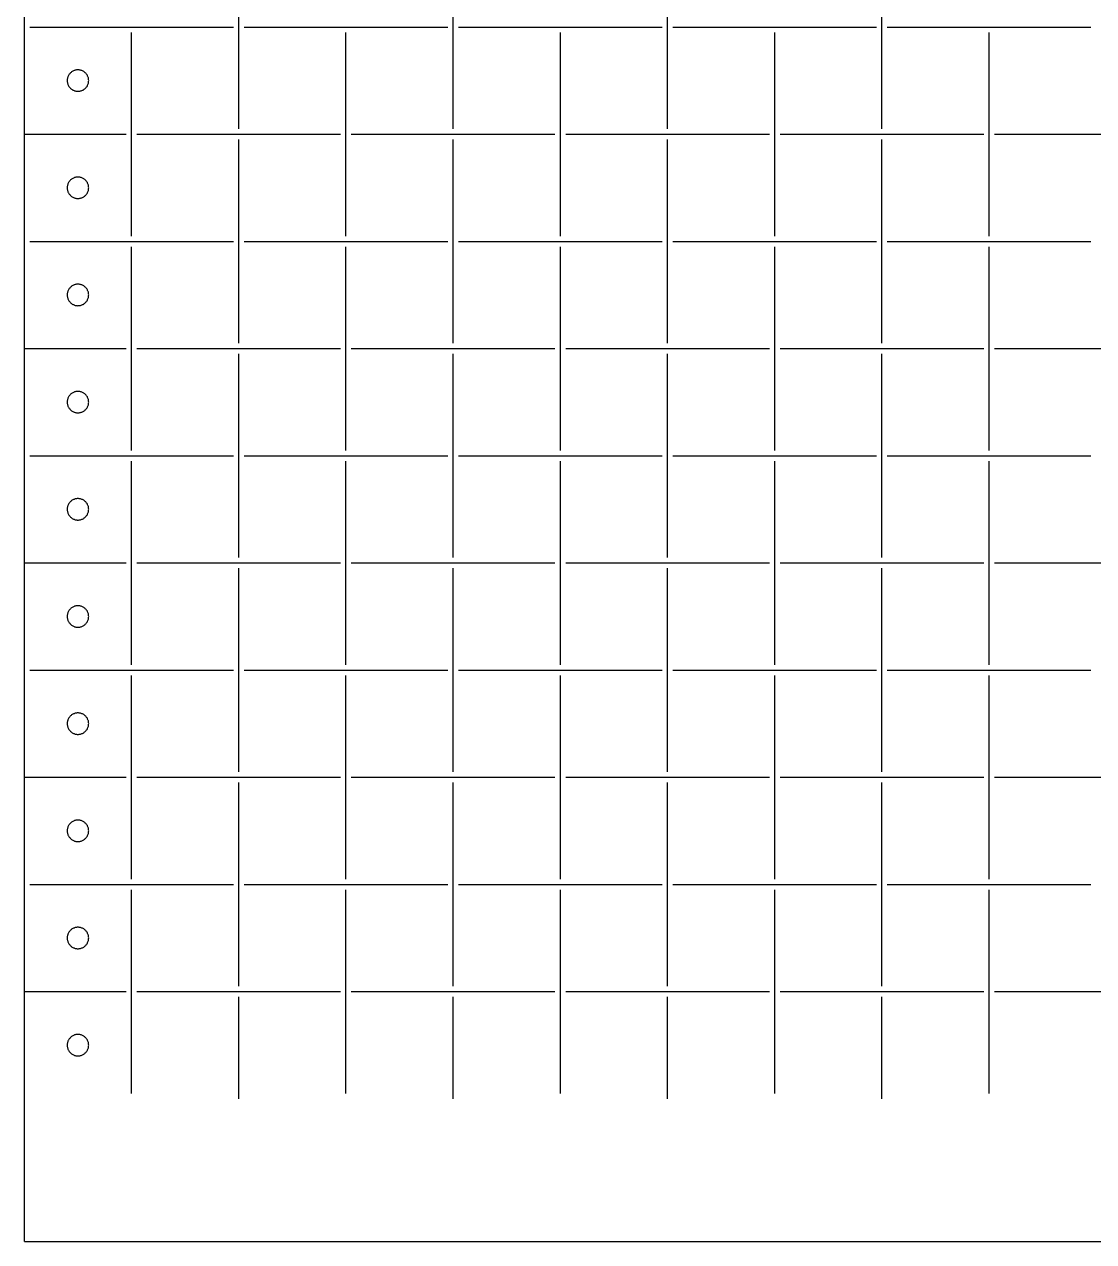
# Model space of a CAD drawing. Extents: x -1 to 386, y 36 to 428.
# Drawn here: x 65.9 to 225.5, y 36 to 217.7 of the extents above; entities that cross this region are included whole.
import ezdxf

# ---------------------------------------------------------------- set-up
doc = ezdxf.new("R2010")
doc.units = 0

msp = doc.modelspace()

# ---------------------------------------------------------------- linework, layer by layer
for p, q in [((65.9446, 36.0018), (65.9446, 398.668)), ((97.9446, 202.135), (97.9446, 232.535)), ((129.945, 202.135), (129.945, 232.535)), ((161.945, 202.135), (161.945, 232.535)), ((193.945, 202.135), (193.945, 232.535)), ((66.7446, 217.335), (97.1446, 217.335)), ((81.9446, 186.135), (81.9446, 216.535)), ((98.7446, 217.335), (129.145, 217.335)), ((113.945, 186.135), (113.945, 216.535)), ((130.745, 217.335), (161.145, 217.335)), ((145.945, 186.135), (145.945, 216.535)), ((162.745, 217.335), (193.145, 217.335)), ((177.945, 186.135), (177.945, 216.535)), ((194.745, 217.335), (225.145, 217.335)), ((209.945, 186.135), (209.945, 216.535)), ((73.3556, 210.823), (73.263353, 210.78308)), ((73.4502, 210.857), (73.355627, 210.822953)), ((73.5467, 210.885), (73.450177, 210.856947)), ((73.6448, 210.907), (73.546705, 210.885071)), ((73.7441, 210.922), (73.644823, 210.90628)), ((73.8442, 210.932), (73.744133, 210.922546)), ((73.9446, 210.935), (73.844135, 210.931839)), ((74.0451, 210.932), (73.944635, 210.935161)), ((74.1452, 210.922), (74.045133, 210.931454)), ((74.2444, 210.907), (74.145123, 210.92272)), ((74.3425, 210.885), (74.244405, 210.906929)), ((74.4391, 210.857), (74.342577, 210.885053)), ((74.5336, 210.823), (74.439027, 210.857047)), ((74.6259, 210.783), (74.533653, 210.82292)), ((72.3446, 209.335), (72.347761, 209.234535)), ((72.3478, 209.435), (72.344639, 209.334535)), ((72.3478, 209.234), (72.357254, 209.133933)), ((72.3573, 209.535), (72.347846, 209.434933)), ((72.373, 209.635), (72.35728, 209.535723)), ((72.3573, 209.134), (72.37302, 209.034723)), ((72.3949, 209.733), (72.372971, 209.634905)), ((72.373, 209.035), (72.394929, 208.936908)), ((72.4229, 209.829), (72.394847, 209.732477)), ((72.457, 209.924), (72.42295, 209.829427)), ((72.4969, 210.016), (72.456982, 209.923753)), ((72.5425, 210.106), (72.496868, 210.016442)), ((72.5937, 210.192), (72.542533, 210.105482)), ((72.6502, 210.275), (72.593702, 210.191866)), ((72.7118, 210.355), (72.650194, 210.27558)), ((72.7783, 210.43), (72.711831, 210.354602)), ((72.8494, 210.501), (72.778325, 210.429925)), ((72.9248, 210.568), (72.849402, 210.501528)), ((73.0042, 210.629), (72.92478, 210.567394)), ((73.0873, 210.686), (73.004166, 210.629505)), ((73.1738, 210.737), (73.087282, 210.685833)), ((73.2634, 210.783), (73.173843, 210.737367)), ((74.7154, 210.737), (74.625843, 210.782633)), ((74.802, 210.686), (74.715482, 210.737167)), ((74.8851, 210.629), (74.801966, 210.685495)), ((74.9645, 210.568), (74.88508, 210.629606)), ((75.0399, 210.501), (74.964502, 210.567472)), ((75.111, 210.43), (75.039925, 210.501075)), ((75.1775, 210.355), (75.111031, 210.430398)), ((75.2391, 210.275), (75.177494, 210.35442)), ((75.2956, 210.192), (75.239102, 210.275134)), ((75.3467, 210.106), (75.295533, 210.192518)), ((75.3924, 210.016), (75.346767, 210.105558)), ((75.4323, 209.924), (75.392382, 210.016247)), ((75.4663, 209.829), (75.43225, 209.923573)), ((75.4944, 209.733), (75.466347, 209.829523)), ((75.5163, 209.635), (75.494371, 209.733095)), ((75.4944, 208.937), (75.516329, 209.035092)), ((75.532, 209.535), (75.51628, 209.634277)), ((75.5163, 209.035), (75.53202, 209.134277)), ((75.532, 209.134), (75.541454, 209.234067)), ((75.5415, 209.435), (75.532046, 209.535067)), ((75.5446, 209.335), (75.541439, 209.435465)), ((75.5415, 209.234), (75.544661, 209.334465)), ((72.3949, 208.937), (72.422953, 208.840477)), ((72.4229, 208.841), (72.45695, 208.746427)), ((72.457, 208.746), (72.496917, 208.653753)), ((72.4969, 208.654), (72.542532, 208.56444)), ((72.5425, 208.564), (72.593667, 208.477482)), ((72.5937, 208.478), (72.650198, 208.394869)), ((72.6502, 208.395), (72.711806, 208.315577)), ((72.7118, 208.315), (72.778269, 208.239604)), ((72.7783, 208.24), (72.849375, 208.168925)), ((72.8494, 208.169), (72.924798, 208.102528)), ((72.9248, 208.102), (73.00422, 208.040394)), ((73.0042, 208.041), (73.087334, 207.984502)), ((73.0873, 207.984), (73.173818, 207.932833)), ((73.1738, 207.933), (73.263357, 207.887367)), ((73.2634, 207.887), (73.355647, 207.847082)), ((73.3556, 207.847), (73.450173, 207.812953)), ((73.4502, 207.813), (73.546723, 207.784947)), ((73.5467, 207.785), (73.644795, 207.763071)), ((73.6448, 207.763), (73.744077, 207.74728)), ((73.7441, 207.748), (73.844167, 207.738546)), ((73.8442, 207.738), (73.944665, 207.734839)), ((73.9446, 207.735), (74.045065, 207.738161)), ((74.0451, 207.738), (74.145167, 207.747454)), ((74.1452, 207.748), (74.244477, 207.76372)), ((74.2444, 207.763), (74.342495, 207.784929)), ((74.3425, 207.785), (74.439023, 207.813053)), ((74.4391, 207.813), (74.533673, 207.847047)), ((74.5336, 207.847), (74.625847, 207.886918)), ((74.6259, 207.887), (74.715457, 207.932633)), ((74.7154, 207.933), (74.801918, 207.984167)), ((74.802, 207.984), (74.885134, 208.040498)), ((74.8851, 208.041), (74.96452, 208.102606)), ((74.9645, 208.102), (75.039898, 208.168472)), ((75.0399, 208.169), (75.110975, 208.240075)), ((75.111, 208.24), (75.177469, 208.315396)), ((75.1775, 208.315), (75.239106, 208.394423)), ((75.2391, 208.395), (75.295598, 208.478131)), ((75.2956, 208.478), (75.346767, 208.564518)), ((75.3467, 208.564), (75.392332, 208.65356)), ((75.3924, 208.654), (75.432317, 208.746247)), ((75.4323, 208.746), (75.46635, 208.840573)), ((75.4663, 208.841), (75.494353, 208.937523)), ((65.9446, 201.335), (81.1446, 201.335)), ((82.7446, 201.335), (113.145, 201.335)), ((97.9446, 170.135), (97.9446, 200.535)), ((114.745, 201.335), (145.145, 201.335)), ((129.945, 170.135), (129.945, 200.535)), ((146.745, 201.335), (177.145, 201.335)), ((161.945, 170.135), (161.945, 200.535)), ((178.745, 201.335), (209.145, 201.335)), ((193.945, 170.135), (193.945, 200.535)), ((210.745, 201.335), (241.145, 201.335)), ((72.8494, 194.501), (72.778325, 194.429928)), ((72.9248, 194.568), (72.849402, 194.501528)), ((73.0042, 194.629), (72.92478, 194.567394)), ((73.0873, 194.686), (73.004166, 194.629502)), ((73.1738, 194.737), (73.087282, 194.685833)), ((73.2634, 194.783), (73.173843, 194.737367)), ((73.3556, 194.823), (73.263353, 194.783083)), ((73.4502, 194.857), (73.355627, 194.822953)), ((73.5467, 194.885), (73.450177, 194.856947)), ((73.6448, 194.907), (73.546705, 194.885071)), ((73.7441, 194.922), (73.644823, 194.90628)), ((73.8442, 194.932), (73.744133, 194.922546)), ((73.9446, 194.935), (73.844135, 194.931839)), ((74.0451, 194.932), (73.944635, 194.935161)), ((74.1452, 194.922), (74.045133, 194.931454)), ((74.2444, 194.907), (74.145123, 194.92272)), ((74.3425, 194.885), (74.244405, 194.906929)), ((74.4391, 194.857), (74.342577, 194.885053)), ((74.5336, 194.823), (74.439027, 194.857047)), ((74.6259, 194.783), (74.533653, 194.822917)), ((74.7154, 194.737), (74.625843, 194.782633)), ((74.802, 194.686), (74.715482, 194.737167)), ((74.8851, 194.629), (74.801966, 194.685498)), ((74.9645, 194.568), (74.88508, 194.629606)), ((75.0399, 194.501), (74.964502, 194.567472)), ((75.111, 194.43), (75.039925, 194.501072)), ((72.3446, 193.335), (72.347761, 193.234535)), ((72.3478, 193.435), (72.344639, 193.334535)), ((72.3478, 193.235), (72.357254, 193.134933)), ((72.3573, 193.536), (72.347846, 193.435933)), ((72.373, 193.635), (72.35728, 193.535723)), ((72.3573, 193.134), (72.37302, 193.034723)), ((72.3949, 193.733), (72.372971, 193.634908)), ((72.373, 193.035), (72.394929, 192.936905)), ((72.4229, 193.829), (72.394847, 193.732474)), ((72.3949, 192.937), (72.422953, 192.840477)), ((72.4229, 192.841), (72.45695, 192.746427)), ((72.457, 193.924), (72.42295, 193.82943)), ((72.4969, 194.016), (72.456982, 193.92375)), ((72.457, 192.746), (72.496917, 192.653753)), ((72.5425, 194.106), (72.496868, 194.016442)), ((72.4969, 192.654), (72.542532, 192.564442)), ((72.5937, 194.192), (72.542533, 194.105482)), ((72.6502, 194.275), (72.593702, 194.191866)), ((72.7118, 194.355), (72.650194, 194.27558)), ((72.7783, 194.43), (72.711831, 194.354602)), ((75.1775, 194.355), (75.111031, 194.430398)), ((75.2391, 194.275), (75.177494, 194.35442)), ((75.2956, 194.192), (75.239102, 194.275134)), ((75.3467, 194.106), (75.295533, 194.192518)), ((75.3467, 192.564), (75.392332, 192.653558)), ((75.3924, 194.016), (75.346767, 194.105558)), ((75.4323, 193.924), (75.392382, 194.01625)), ((75.3924, 192.654), (75.432317, 192.746247)), ((75.4663, 193.829), (75.43225, 193.92357)), ((75.4323, 192.746), (75.46635, 192.840573)), ((75.4663, 192.841), (75.494353, 192.937523)), ((75.4944, 193.733), (75.466347, 193.829526)), ((75.5163, 193.635), (75.494371, 193.733092)), ((75.4944, 192.937), (75.516329, 193.035095)), ((75.532, 193.536), (75.51628, 193.635277)), ((75.5163, 193.035), (75.53202, 193.134277)), ((75.532, 193.134), (75.541454, 193.234067)), ((75.5415, 193.435), (75.532046, 193.535067)), ((75.5446, 193.335), (75.541439, 193.435465)), ((75.5415, 193.235), (75.544661, 193.335465)), ((72.5425, 192.564), (72.593667, 192.477482)), ((72.5937, 192.478), (72.650198, 192.394866)), ((72.6502, 192.395), (72.711806, 192.31558)), ((72.7118, 192.315), (72.778269, 192.239602)), ((72.7783, 192.24), (72.849375, 192.168925)), ((72.8494, 192.169), (72.924798, 192.102528)), ((72.9248, 192.102), (73.00422, 192.040397)), ((73.0042, 192.041), (73.087334, 191.984502)), ((73.0873, 191.984), (73.173818, 191.932833)), ((73.1738, 191.933), (73.263357, 191.887367)), ((73.2634, 191.887), (73.355647, 191.84708)), ((73.3556, 191.847), (73.450173, 191.812953)), ((73.4502, 191.813), (73.546723, 191.784947)), ((73.5467, 191.785), (73.644795, 191.763071)), ((73.6448, 191.763), (73.744077, 191.74728)), ((73.7441, 191.748), (73.844167, 191.738546)), ((73.8442, 191.738), (73.944665, 191.734839)), ((73.9446, 191.735), (74.045065, 191.738161)), ((74.0451, 191.738), (74.145167, 191.747454)), ((74.1452, 191.748), (74.244477, 191.76372)), ((74.2444, 191.763), (74.342495, 191.784929)), ((74.3425, 191.785), (74.439023, 191.813053)), ((74.4391, 191.813), (74.533673, 191.847047)), ((74.5336, 191.847), (74.625847, 191.88692)), ((74.6259, 191.887), (74.715457, 191.932633)), ((74.7154, 191.933), (74.801918, 191.984167)), ((74.802, 191.984), (74.885134, 192.040498)), ((74.8851, 192.041), (74.96452, 192.102603)), ((74.9645, 192.102), (75.039898, 192.168472)), ((75.0399, 192.169), (75.110975, 192.240075)), ((75.111, 192.24), (75.177469, 192.315398)), ((75.1775, 192.315), (75.239106, 192.39442)), ((75.2391, 192.395), (75.295598, 192.478134)), ((75.2956, 192.478), (75.346767, 192.564518)), ((66.7446, 185.335), (97.1446, 185.335)), ((81.9446, 154.135), (81.9446, 184.535)), ((98.7446, 185.335), (129.145, 185.335)), ((113.945, 154.135), (113.945, 184.535)), ((130.745, 185.335), (161.145, 185.335)), ((145.945, 154.135), (145.945, 184.535)), ((162.745, 185.335), (193.145, 185.335)), ((177.945, 154.135), (177.945, 184.535)), ((194.745, 185.335), (225.145, 185.335)), ((209.945, 154.135), (209.945, 184.535)), ((72.5425, 178.106), (72.496868, 178.01644)), ((72.5937, 178.192), (72.542533, 178.105485)), ((72.6502, 178.275), (72.593702, 178.191866)), ((72.7118, 178.355), (72.650194, 178.275577)), ((72.7783, 178.43), (72.711831, 178.354604)), ((72.8494, 178.501), (72.778325, 178.429925)), ((72.9248, 178.568), (72.849402, 178.501528)), ((73.0042, 178.629), (72.92478, 178.567394)), ((73.0873, 178.686), (73.004166, 178.629502)), ((73.1738, 178.737), (73.087282, 178.685836)), ((73.2634, 178.783), (73.173843, 178.737367)), ((73.3556, 178.823), (73.263353, 178.78308)), ((73.4502, 178.857), (73.355627, 178.822953)), ((73.5467, 178.885), (73.450177, 178.856947)), ((73.6448, 178.907), (73.546705, 178.885071)), ((73.7441, 178.922), (73.644823, 178.90628)), ((73.8442, 178.932), (73.744133, 178.922546)), ((73.9446, 178.935), (73.844135, 178.931839)), ((74.0451, 178.932), (73.944635, 178.935161)), ((74.1452, 178.922), (74.045133, 178.931454)), ((74.2444, 178.907), (74.145123, 178.92272)), ((74.3425, 178.885), (74.244405, 178.906929)), ((74.4391, 178.857), (74.342577, 178.885053)), ((74.5336, 178.823), (74.439027, 178.857047)), ((74.6259, 178.783), (74.533653, 178.82292)), ((74.7154, 178.737), (74.625843, 178.782633)), ((74.802, 178.686), (74.715482, 178.737164)), ((74.8851, 178.629), (74.801966, 178.685498)), ((74.9645, 178.568), (74.88508, 178.629606)), ((75.0399, 178.501), (74.964502, 178.567472)), ((75.111, 178.43), (75.039925, 178.501075)), ((75.1775, 178.355), (75.111031, 178.430396)), ((75.2391, 178.275), (75.177494, 178.354423)), ((75.2956, 178.192), (75.239102, 178.275134)), ((75.3467, 178.106), (75.295533, 178.192515)), ((75.3924, 178.016), (75.346767, 178.10556)), ((72.3446, 177.335), (72.347761, 177.234537)), ((72.3478, 177.435), (72.344639, 177.334535)), ((72.3478, 177.235), (72.357254, 177.134933)), ((72.3573, 177.536), (72.347846, 177.43593)), ((72.373, 177.635), (72.35728, 177.535726)), ((72.3573, 177.134), (72.37302, 177.034723)), ((72.3949, 177.733), (72.372971, 177.634905)), ((72.373, 177.035), (72.394929, 176.936905)), ((72.4229, 177.829), (72.394847, 177.732477)), ((72.3949, 176.937), (72.422953, 176.840477)), ((72.4229, 176.841), (72.45695, 176.746427)), ((72.457, 177.924), (72.42295, 177.829427)), ((72.4969, 178.016), (72.456982, 177.923753)), ((72.457, 176.746), (72.496917, 176.653753)), ((72.4969, 176.654), (72.542532, 176.56444)), ((72.5425, 176.564), (72.593667, 176.477485)), ((72.5937, 176.478), (72.650198, 176.394866)), ((72.6502, 176.395), (72.711806, 176.315577)), ((72.7118, 176.315), (72.778269, 176.239604)), ((75.111, 176.24), (75.177469, 176.315396)), ((75.1775, 176.315), (75.239106, 176.394423)), ((75.2391, 176.395), (75.295598, 176.478134)), ((75.2956, 176.478), (75.346767, 176.564515)), ((75.3467, 176.564), (75.392332, 176.65356)), ((75.4323, 177.924), (75.392382, 178.016247)), ((75.3924, 176.654), (75.432317, 176.746247)), ((75.4663, 177.829), (75.43225, 177.923573)), ((75.4323, 176.746), (75.46635, 176.840573)), ((75.4663, 176.841), (75.494353, 176.937523)), ((75.4944, 177.733), (75.466347, 177.829523)), ((75.5163, 177.635), (75.494371, 177.733095)), ((75.4944, 176.937), (75.516329, 177.035095)), ((75.532, 177.536), (75.51628, 177.635274)), ((75.5163, 177.035), (75.53202, 177.134277)), ((75.532, 177.134), (75.541454, 177.234067)), ((75.5415, 177.435), (75.532046, 177.53507)), ((75.5446, 177.335), (75.541439, 177.435465)), ((75.5415, 177.235), (75.544661, 177.335463)), ((72.7783, 176.24), (72.849375, 176.168925)), ((72.8494, 176.169), (72.924798, 176.102528)), ((72.9248, 176.102), (73.00422, 176.040394)), ((73.0042, 176.041), (73.087334, 175.984502)), ((73.0873, 175.984), (73.173818, 175.932836)), ((73.1738, 175.933), (73.263357, 175.887367)), ((73.2634, 175.887), (73.355647, 175.84708)), ((73.3556, 175.847), (73.450173, 175.812953)), ((73.4502, 175.813), (73.546723, 175.784947)), ((73.5467, 175.785), (73.644795, 175.763071)), ((73.6448, 175.763), (73.744077, 175.74728)), ((73.7441, 175.748), (73.844167, 175.738546)), ((73.8442, 175.738), (73.944665, 175.734839)), ((73.9446, 175.735), (74.045065, 175.738161)), ((74.0451, 175.738), (74.145167, 175.747454)), ((74.1452, 175.748), (74.244477, 175.76372)), ((74.2444, 175.763), (74.342495, 175.784929)), ((74.3425, 175.785), (74.439023, 175.813053)), ((74.4391, 175.813), (74.533673, 175.847047)), ((74.5336, 175.847), (74.625847, 175.88692)), ((74.6259, 175.887), (74.715457, 175.932633)), ((74.7154, 175.933), (74.801918, 175.984164)), ((74.802, 175.984), (74.885134, 176.040498)), ((74.8851, 176.041), (74.96452, 176.102606)), ((74.9645, 176.102), (75.039898, 176.168472)), ((75.0399, 176.169), (75.110975, 176.240075)), ((65.9446, 169.335), (81.1446, 169.335)), ((82.7446, 169.335), (113.145, 169.335)), ((114.745, 169.335), (145.145, 169.335)), ((146.745, 169.335), (177.145, 169.335)), ((178.745, 169.335), (209.145, 169.335)), ((210.745, 169.335), (241.145, 169.335)), ((97.9446, 138.135), (97.9446, 168.535)), ((129.945, 138.135), (129.945, 168.535)), ((161.945, 138.135), (161.945, 168.535)), ((193.945, 138.135), (193.945, 168.535)), ((72.4229, 161.829), (72.394847, 161.732477)), ((72.457, 161.924), (72.42295, 161.829427)), ((72.4969, 162.016), (72.456982, 161.923753)), ((72.5425, 162.106), (72.496868, 162.016442)), ((72.5937, 162.192), (72.542533, 162.105482)), ((72.6502, 162.275), (72.593702, 162.191866)), ((72.7118, 162.355), (72.650194, 162.27558)), ((72.7783, 162.43), (72.711831, 162.354602)), ((72.8494, 162.501), (72.778325, 162.429925)), ((72.9248, 162.568), (72.849402, 162.501528)), ((73.0042, 162.629), (72.92478, 162.567397)), ((73.0873, 162.686), (73.004166, 162.629502)), ((73.1738, 162.737), (73.087282, 162.685833)), ((73.2634, 162.783), (73.173843, 162.737367)), ((73.3556, 162.823), (73.263353, 162.78308)), ((73.4502, 162.857), (73.355627, 162.822953)), ((73.5467, 162.885), (73.450177, 162.856947)), ((73.6448, 162.907), (73.546705, 162.885071)), ((73.7441, 162.922), (73.644823, 162.90628)), ((73.8442, 162.932), (73.744133, 162.922546)), ((73.9446, 162.935), (73.844135, 162.931839)), ((74.0451, 162.932), (73.944635, 162.935161)), ((74.1452, 162.922), (74.045133, 162.931454)), ((74.2444, 162.907), (74.145123, 162.92272)), ((74.3425, 162.885), (74.244405, 162.906929)), ((74.4391, 162.857), (74.342577, 162.885053)), ((74.5336, 162.823), (74.439027, 162.857047)), ((74.6259, 162.783), (74.533653, 162.82292)), ((74.7154, 162.737), (74.625843, 162.782633)), ((74.802, 162.686), (74.715482, 162.737167)), ((74.8851, 162.629), (74.801966, 162.685498)), ((74.9645, 162.568), (74.88508, 162.629603)), ((75.0399, 162.501), (74.964502, 162.567472)), ((75.111, 162.43), (75.039925, 162.501075)), ((75.1775, 162.355), (75.111031, 162.430398)), ((75.2391, 162.275), (75.177494, 162.35442)), ((75.2956, 162.192), (75.239102, 162.275134)), ((75.3467, 162.106), (75.295533, 162.192518)), ((75.3924, 162.016), (75.346767, 162.105558)), ((75.4323, 161.924), (75.392382, 162.016247)), ((75.4663, 161.829), (75.43225, 161.923573)), ((75.4944, 161.733), (75.466347, 161.829523)), ((72.3446, 161.335), (72.347761, 161.234535)), ((72.3478, 161.435), (72.344639, 161.334535)), ((72.3478, 161.235), (72.357254, 161.134933)), ((72.3573, 161.536), (72.347846, 161.435933)), ((72.373, 161.635), (72.35728, 161.535723)), ((72.3573, 161.134), (72.37302, 161.034723)), ((72.3949, 161.733), (72.372971, 161.634905)), ((72.373, 161.035), (72.394929, 160.936908)), ((72.3949, 160.937), (72.422953, 160.840477)), ((72.4229, 160.841), (72.45695, 160.746427)), ((72.457, 160.746), (72.496917, 160.653753)), ((72.4969, 160.654), (72.542532, 160.56444)), ((72.5425, 160.564), (72.593667, 160.477482)), ((72.5937, 160.478), (72.650198, 160.394869)), ((72.6502, 160.395), (72.711806, 160.315577)), ((72.7118, 160.315), (72.778269, 160.239602)), ((72.7783, 160.24), (72.849375, 160.168928)), ((72.8494, 160.169), (72.924798, 160.102528)), ((72.9248, 160.102), (73.00422, 160.040394)), ((73.0042, 160.041), (73.087334, 159.984502)), ((73.0873, 159.984), (73.173818, 159.932833)), ((73.1738, 159.933), (73.263357, 159.887367)), ((74.6259, 159.887), (74.715457, 159.932633)), ((74.7154, 159.933), (74.801918, 159.984167)), ((74.802, 159.984), (74.885134, 160.040498)), ((74.8851, 160.041), (74.96452, 160.102606)), ((74.9645, 160.102), (75.039898, 160.168472)), ((75.0399, 160.169), (75.110975, 160.240072)), ((75.111, 160.24), (75.177469, 160.315398)), ((75.1775, 160.315), (75.239106, 160.394423)), ((75.2391, 160.395), (75.295598, 160.478131)), ((75.2956, 160.478), (75.346767, 160.564518)), ((75.3467, 160.564), (75.392332, 160.65356)), ((75.3924, 160.654), (75.432317, 160.746247)), ((75.4323, 160.746), (75.46635, 160.840573)), ((75.4663, 160.841), (75.494353, 160.937523)), ((75.5163, 161.635), (75.494371, 161.733095)), ((75.4944, 160.937), (75.516329, 161.035092)), ((75.532, 161.536), (75.51628, 161.635277)), ((75.5163, 161.035), (75.53202, 161.134277)), ((75.532, 161.134), (75.541454, 161.234067)), ((75.5415, 161.435), (75.532046, 161.535067)), ((75.5446, 161.335), (75.541439, 161.435465)), ((75.5415, 161.235), (75.544661, 161.335465)), ((73.2634, 159.887), (73.355647, 159.847082)), ((73.3556, 159.847), (73.450173, 159.812953)), ((73.4502, 159.813), (73.546723, 159.784947)), ((73.5467, 159.785), (73.644795, 159.763071)), ((73.6448, 159.763), (73.744077, 159.74728)), ((73.7441, 159.748), (73.844167, 159.738546)), ((73.8442, 159.738), (73.944665, 159.734839)), ((73.9446, 159.735), (74.045065, 159.738161)), ((74.0451, 159.738), (74.145167, 159.747454)), ((74.1452, 159.748), (74.244477, 159.76372)), ((74.2444, 159.763), (74.342495, 159.784929)), ((74.3425, 159.785), (74.439023, 159.813053)), ((74.4391, 159.813), (74.533673, 159.847047)), ((74.5336, 159.847), (74.625847, 159.886918)), ((66.7446, 153.335), (97.1446, 153.335)), ((98.7446, 153.335), (129.145, 153.335)), ((130.745, 153.335), (161.145, 153.335)), ((162.745, 153.335), (193.145, 153.335)), ((194.745, 153.335), (225.145, 153.335)), ((81.9446, 122.135), (81.9446, 152.535)), ((113.945, 122.135), (113.945, 152.535)), ((145.945, 122.135), (145.945, 152.535)), ((177.945, 122.135), (177.945, 152.535)), ((209.945, 122.135), (209.945, 152.535)), ((72.3478, 145.435), (72.344639, 145.334535)), ((72.3573, 145.536), (72.347846, 145.435933)), ((72.373, 145.635), (72.35728, 145.535723)), ((72.3949, 145.733), (72.372971, 145.634908)), ((72.4229, 145.829), (72.394847, 145.732474)), ((72.457, 145.924), (72.42295, 145.82943)), ((72.4969, 146.016), (72.456982, 145.923753)), ((72.5425, 146.106), (72.496868, 146.01644)), ((72.5937, 146.192), (72.542533, 146.105482)), ((72.6502, 146.275), (72.593702, 146.191869)), ((72.7118, 146.355), (72.650194, 146.275577)), ((72.7783, 146.43), (72.711831, 146.354602)), ((72.8494, 146.501), (72.778325, 146.429928)), ((72.9248, 146.568), (72.849402, 146.501528)), ((73.0042, 146.629), (72.92478, 146.567394)), ((73.0873, 146.686), (73.004166, 146.629502)), ((73.1738, 146.737), (73.087282, 146.685833)), ((73.2634, 146.783), (73.173843, 146.737367)), ((73.3556, 146.823), (73.263353, 146.783083)), ((73.4502, 146.857), (73.355627, 146.82295)), ((73.5467, 146.885), (73.450177, 146.856947)), ((73.6448, 146.907), (73.546705, 146.885071)), ((73.7441, 146.922), (73.644823, 146.90628)), ((73.8442, 146.932), (73.744133, 146.922546)), ((73.9446, 146.935), (73.844135, 146.931839)), ((74.0451, 146.932), (73.944635, 146.935161)), ((74.1452, 146.922), (74.045133, 146.931454)), ((74.2444, 146.907), (74.145123, 146.92272)), ((74.3425, 146.885), (74.244405, 146.906929)), ((74.4391, 146.857), (74.342577, 146.885053)), ((74.5336, 146.823), (74.439027, 146.85705)), ((74.6259, 146.783), (74.533653, 146.822917)), ((74.7154, 146.737), (74.625843, 146.782633)), ((74.802, 146.686), (74.715482, 146.737167)), ((74.8851, 146.629), (74.801966, 146.685498)), ((74.9645, 146.568), (74.88508, 146.629606)), ((75.0399, 146.501), (74.964502, 146.567472)), ((75.111, 146.43), (75.039925, 146.501072)), ((75.1775, 146.355), (75.111031, 146.430398)), ((75.2391, 146.275), (75.177494, 146.354423)), ((75.2956, 146.192), (75.2391, 146.275)), ((75.3467, 146.106), (75.295533, 146.192518)), ((75.3924, 146.016), (75.346767, 146.10556)), ((75.4323, 145.924), (75.392382, 146.016247)), ((75.4663, 145.829), (75.43225, 145.92357)), ((75.4944, 145.733), (75.466347, 145.829526)), ((75.5163, 145.635), (75.494371, 145.733092)), ((75.532, 145.536), (75.51628, 145.635277)), ((75.5415, 145.435), (75.532046, 145.535067)), ((75.5446, 145.335), (75.541439, 145.435465)), ((72.3446, 145.335), (72.347761, 145.234535)), ((72.3478, 145.235), (72.357254, 145.134933)), ((72.3573, 145.134), (72.37302, 145.034723)), ((72.373, 145.035), (72.394929, 144.936905)), ((72.3949, 144.937), (72.422953, 144.840477)), ((72.4229, 144.841), (72.45695, 144.746427)), ((72.457, 144.746), (72.496917, 144.653753)), ((72.4969, 144.654), (72.542532, 144.564442)), ((72.5425, 144.564), (72.593667, 144.477482)), ((72.5937, 144.478), (72.650198, 144.39488)), ((72.6502, 144.395), (72.711806, 144.315555)), ((72.7118, 144.315), (72.778269, 144.239619)), ((72.7783, 144.24), (72.849375, 144.168908)), ((72.8494, 144.169), (72.924798, 144.102537)), ((72.9248, 144.102), (73.00422, 144.040391)), ((73.0042, 144.041), (73.087334, 143.984499)), ((73.0873, 143.984), (73.173818, 143.932833)), ((73.1738, 143.933), (73.263357, 143.887393)), ((73.2634, 143.887), (73.355647, 143.847066)), ((73.3556, 143.847), (73.450173, 143.812964)), ((73.4502, 143.813), (73.546723, 143.78506)), ((73.5467, 143.785), (73.644795, 143.762987)), ((73.6448, 143.763), (73.744077, 143.747196)), ((73.7441, 143.748), (73.844167, 143.738404)), ((73.8442, 143.738), (73.944665, 143.734896)), ((73.9446, 143.735), (74.045065, 143.738104)), ((74.0451, 143.738), (74.145167, 143.747596)), ((74.1452, 143.748), (74.244477, 143.763804)), ((74.2444, 143.763), (74.342495, 143.785013)), ((74.3425, 143.785), (74.439023, 143.81294)), ((74.4391, 143.813), (74.533673, 143.847036)), ((74.5336, 143.847), (74.625847, 143.886934)), ((74.6259, 143.887), (74.715457, 143.932607)), ((74.7154, 143.933), (74.801918, 143.984167)), ((74.802, 143.984), (74.885134, 144.040501)), ((74.8851, 144.041), (74.96452, 144.102609)), ((74.9645, 144.102), (75.039898, 144.168463)), ((75.0399, 144.169), (75.110975, 144.240092)), ((75.111, 144.24), (75.177469, 144.315382)), ((75.1775, 144.315), (75.239106, 144.394445)), ((75.2391, 144.395), (75.295598, 144.47812)), ((75.2956, 144.478), (75.346767, 144.564518)), ((75.3467, 144.564), (75.392332, 144.653558)), ((75.3924, 144.654), (75.432317, 144.746247)), ((75.4323, 144.746), (75.46635, 144.840573)), ((75.4663, 144.841), (75.494353, 144.937523)), ((75.4944, 144.937), (75.516329, 145.035095)), ((75.5163, 145.035), (75.53202, 145.134277)), ((75.532, 145.134), (75.541454, 145.234067)), ((75.5415, 145.235), (75.544661, 145.335465)), ((65.9446, 137.335), (81.1446, 137.335)), ((82.7446, 137.335), (113.145, 137.335)), ((97.9446, 106.135), (97.9446, 136.535)), ((114.745, 137.335), (145.145, 137.335)), ((129.945, 106.135), (129.945, 136.535)), ((146.745, 137.335), (177.145, 137.335)), ((161.945, 106.135), (161.945, 136.535)), ((178.745, 137.335), (209.145, 137.335)), ((193.945, 106.135), (193.945, 136.535)), ((210.745, 137.335), (241.145, 137.335)), ((73.4502, 130.857), (73.355627, 130.822936)), ((73.5467, 130.885), (73.450177, 130.85706)), ((73.6448, 130.907), (73.546705, 130.884987)), ((73.7441, 130.922), (73.644823, 130.906196)), ((73.8442, 130.932), (73.744133, 130.922404)), ((73.9446, 130.935), (73.844135, 130.931896)), ((74.0451, 130.932), (73.944635, 130.935104)), ((74.1452, 130.922), (74.045133, 130.931596)), ((74.2444, 130.907), (74.145123, 130.922804)), ((74.3425, 130.885), (74.244405, 130.907013)), ((74.4391, 130.857), (74.342577, 130.88494)), ((74.5336, 130.823), (74.439027, 130.857064)), ((72.3446, 129.335), (72.347761, 129.234529)), ((72.3478, 129.435), (72.344639, 129.334557)), ((72.3478, 129.235), (72.357254, 129.134924)), ((72.3573, 129.536), (72.347846, 129.435924)), ((72.373, 129.635), (72.35728, 129.535714)), ((72.3573, 129.134), (72.37302, 129.034742)), ((72.3949, 129.733), (72.372971, 129.6349)), ((72.373, 129.035), (72.394929, 128.9369)), ((72.4229, 129.829), (72.394847, 129.73248)), ((72.457, 129.924), (72.42295, 129.829427)), ((72.4969, 130.016), (72.456982, 129.92377)), ((72.5425, 130.106), (72.496868, 130.016423)), ((72.5937, 130.192), (72.542533, 130.105499)), ((72.6502, 130.275), (72.593702, 130.191857)), ((72.7118, 130.355), (72.650194, 130.275583)), ((72.7783, 130.43), (72.711831, 130.35459)), ((72.8494, 130.501), (72.778325, 130.429936)), ((72.9248, 130.568), (72.849402, 130.501537)), ((73.0042, 130.629), (72.92478, 130.567391)), ((73.0873, 130.686), (73.004166, 130.629499)), ((73.1738, 130.737), (73.087282, 130.685833)), ((73.2634, 130.783), (73.173843, 130.737365)), ((73.3556, 130.823), (73.263353, 130.783094)), ((74.6259, 130.783), (74.533653, 130.822906)), ((74.7154, 130.737), (74.625843, 130.782635)), ((74.802, 130.686), (74.715482, 130.737167)), ((74.8851, 130.629), (74.801966, 130.685501)), ((74.9645, 130.568), (74.88508, 130.629609)), ((75.0399, 130.501), (74.964502, 130.567463)), ((75.111, 130.43), (75.039925, 130.501064)), ((75.1775, 130.355), (75.111031, 130.43041)), ((75.2391, 130.275), (75.177494, 130.354417)), ((75.2956, 130.192), (75.239102, 130.275143)), ((75.3467, 130.106), (75.295533, 130.192501)), ((75.3924, 130.016), (75.346767, 130.105577)), ((75.4323, 129.924), (75.392382, 130.01623)), ((75.4663, 129.829), (75.43225, 129.923573)), ((75.4944, 129.733), (75.466347, 129.82952)), ((75.5163, 129.635), (75.494371, 129.7331)), ((75.4944, 128.937), (75.516329, 129.0351)), ((75.532, 129.536), (75.51628, 129.635286)), ((75.5163, 129.035), (75.53202, 129.134257)), ((75.532, 129.134), (75.541454, 129.234076)), ((75.5415, 129.435), (75.532046, 129.535076)), ((75.5446, 129.335), (75.541439, 129.435443)), ((75.5415, 129.235), (75.544661, 129.335471)), ((72.3949, 128.937), (72.422953, 128.84048)), ((72.4229, 128.841), (72.45695, 128.746427)), ((72.457, 128.746), (72.496917, 128.653742)), ((72.4969, 128.654), (72.542532, 128.564451)), ((72.5425, 128.564), (72.593667, 128.477471)), ((72.5937, 128.478), (72.650198, 128.394857)), ((72.6502, 128.395), (72.711806, 128.315583)), ((72.7118, 128.315), (72.778269, 128.239619)), ((72.7783, 128.24), (72.849375, 128.168908)), ((72.8494, 128.169), (72.924798, 128.102537)), ((72.9248, 128.102), (73.00422, 128.040391)), ((73.0042, 128.041), (73.087334, 127.984499)), ((73.0873, 127.984), (73.173818, 127.932833)), ((73.1738, 127.933), (73.263357, 127.887365)), ((73.2634, 127.887), (73.355647, 127.847094)), ((73.3556, 127.847), (73.450173, 127.812964)), ((73.4502, 127.813), (73.546723, 127.78506)), ((73.5467, 127.785), (73.644795, 127.762987)), ((73.6448, 127.763), (73.744077, 127.747196)), ((73.7441, 127.748), (73.844167, 127.738404)), ((73.8442, 127.738), (73.944665, 127.734896)), ((73.9446, 127.735), (74.045065, 127.738104)), ((74.0451, 127.738), (74.145167, 127.747596)), ((74.1452, 127.748), (74.244477, 127.763804)), ((74.2444, 127.763), (74.342495, 127.785013)), ((74.3425, 127.785), (74.439023, 127.81294)), ((74.4391, 127.813), (74.533673, 127.847036)), ((74.5336, 127.847), (74.625847, 127.886906)), ((74.6259, 127.887), (74.715457, 127.932635)), ((74.7154, 127.933), (74.801918, 127.984167)), ((74.802, 127.984), (74.885134, 128.040501)), ((74.8851, 128.041), (74.96452, 128.102609)), ((74.9645, 128.102), (75.039898, 128.168463)), ((75.0399, 128.169), (75.110975, 128.240092)), ((75.111, 128.24), (75.177469, 128.315382)), ((75.1775, 128.315), (75.239106, 128.394417)), ((75.2391, 128.395), (75.295598, 128.478143)), ((75.2956, 128.478), (75.346767, 128.564529)), ((75.3467, 128.564), (75.392332, 128.653549)), ((75.3924, 128.654), (75.432317, 128.746258)), ((75.4323, 128.746), (75.46635, 128.840573)), ((75.4663, 128.841), (75.494353, 128.93752)), ((66.7446, 121.335), (97.1446, 121.335)), ((81.9446, 90.135), (81.9446, 120.535)), ((98.7446, 121.335), (129.145, 121.335)), ((113.945, 90.135), (113.945, 120.535)), ((130.745, 121.335), (161.145, 121.335)), ((145.945, 90.135), (145.945, 120.535)), ((162.745, 121.335), (193.145, 121.335)), ((177.945, 90.135), (177.945, 120.535)), ((194.745, 121.335), (225.145, 121.335)), ((209.945, 90.135), (209.945, 120.535)), ((72.8494, 114.501), (72.778325, 114.429937)), ((72.9248, 114.568), (72.849402, 114.501537)), ((73.0042, 114.629), (72.92478, 114.567391)), ((73.0873, 114.686), (73.004166, 114.629499)), ((73.1738, 114.737), (73.087282, 114.685833)), ((73.2634, 114.783), (73.173843, 114.737365)), ((73.3556, 114.823), (73.263353, 114.783094)), ((73.4502, 114.857), (73.355627, 114.822936)), ((73.5467, 114.885), (73.450177, 114.85706)), ((73.6448, 114.907), (73.546705, 114.884987)), ((73.7441, 114.922), (73.644823, 114.906196)), ((73.8442, 114.932), (73.744133, 114.922404)), ((73.9446, 114.935), (73.844135, 114.931896)), ((74.0451, 114.932), (73.944635, 114.935104)), ((74.1452, 114.922), (74.045133, 114.931596)), ((74.2444, 114.907), (74.145123, 114.922804)), ((74.3425, 114.885), (74.244405, 114.907013)), ((74.4391, 114.857), (74.342577, 114.88494)), ((74.5336, 114.823), (74.439027, 114.857064)), ((74.6259, 114.783), (74.533653, 114.822906)), ((74.7154, 114.737), (74.625843, 114.782635)), ((74.802, 114.686), (74.715482, 114.737167)), ((74.8851, 114.629), (74.801966, 114.685501)), ((74.9645, 114.568), (74.88508, 114.629609)), ((75.0399, 114.501), (74.964502, 114.567463)), ((75.111, 114.43), (75.039925, 114.501064)), ((72.3446, 113.335), (72.347761, 113.234529)), ((72.3478, 113.435), (72.344639, 113.334557)), ((72.3478, 113.235), (72.357254, 113.134924)), ((72.3573, 113.536), (72.347846, 113.435924)), ((72.373, 113.635), (72.35728, 113.535714)), ((72.3573, 113.135), (72.37302, 113.035714)), ((72.3949, 113.733), (72.372971, 113.6349)), ((72.373, 113.035), (72.394929, 112.936928)), ((72.4229, 113.829), (72.394847, 113.73248)), ((72.3949, 112.937), (72.422953, 112.840452)), ((72.4229, 112.841), (72.45695, 112.746456)), ((72.457, 113.924), (72.42295, 113.829427)), ((72.4969, 114.016), (72.456982, 113.92377)), ((72.457, 112.746), (72.496917, 112.653742)), ((72.5425, 114.106), (72.496868, 114.016423)), ((72.5937, 114.192), (72.542533, 114.105499)), ((72.6502, 114.275), (72.593702, 114.191857)), ((72.7118, 114.355), (72.650194, 114.275583)), ((72.7783, 114.43), (72.711831, 114.35459)), ((75.1775, 114.355), (75.111031, 114.43041)), ((75.2391, 114.275), (75.177494, 114.354417)), ((75.2956, 114.192), (75.239102, 114.275143)), ((75.3467, 114.106), (75.295533, 114.192501)), ((75.3924, 114.016), (75.346767, 114.105577)), ((75.4323, 113.924), (75.392382, 114.01623)), ((75.3924, 112.654), (75.432317, 112.746258)), ((75.4663, 113.829), (75.43225, 113.923573)), ((75.4323, 112.746), (75.46635, 112.840544)), ((75.4663, 112.841), (75.494353, 112.937548)), ((75.4944, 113.733), (75.466347, 113.82952)), ((75.5163, 113.635), (75.494371, 113.7331)), ((75.4944, 112.937), (75.516329, 113.035072)), ((75.532, 113.536), (75.51628, 113.635286)), ((75.5163, 113.035), (75.53202, 113.134286)), ((75.532, 113.135), (75.541454, 113.235076)), ((75.5415, 113.435), (75.532046, 113.535076)), ((75.5446, 113.335), (75.541439, 113.435443)), ((75.5415, 113.235), (75.544661, 113.335471)), ((72.4969, 112.654), (72.542532, 112.564451)), ((72.5425, 112.564), (72.593667, 112.477471)), ((72.5937, 112.478), (72.650198, 112.394857)), ((72.6502, 112.395), (72.711806, 112.315583)), ((72.7118, 112.315), (72.778269, 112.239618)), ((72.7783, 112.24), (72.849375, 112.168908)), ((72.8494, 112.169), (72.924798, 112.102537)), ((72.9248, 112.102), (73.00422, 112.040391)), ((73.0042, 112.041), (73.087334, 111.984499)), ((73.0873, 111.984), (73.173818, 111.932833)), ((73.1738, 111.933), (73.263357, 111.887365)), ((73.2634, 111.887), (73.355647, 111.847094)), ((73.3556, 111.847), (73.450173, 111.812936)), ((73.4502, 111.813), (73.546723, 111.78506)), ((73.5467, 111.785), (73.644795, 111.762987)), ((73.6448, 111.763), (73.744077, 111.747196)), ((73.7441, 111.748), (73.844167, 111.738404)), ((73.8442, 111.738), (73.944665, 111.734896)), ((73.9446, 111.735), (74.045065, 111.738104)), ((74.0451, 111.738), (74.145167, 111.747596)), ((74.1452, 111.748), (74.244477, 111.763804)), ((74.2444, 111.763), (74.342495, 111.785013)), ((74.3425, 111.785), (74.439023, 111.81294)), ((74.4391, 111.813), (74.533673, 111.847064)), ((74.5336, 111.847), (74.625847, 111.886906)), ((74.6259, 111.887), (74.715457, 111.932635)), ((74.7154, 111.933), (74.801918, 111.984167)), ((74.802, 111.984), (74.885134, 112.040501)), ((74.8851, 112.041), (74.96452, 112.102609)), ((74.9645, 112.102), (75.039898, 112.168463)), ((75.0399, 112.169), (75.110975, 112.240092)), ((75.111, 112.24), (75.177469, 112.315382)), ((75.1775, 112.315), (75.239106, 112.394417)), ((75.2391, 112.395), (75.295598, 112.478143)), ((75.2956, 112.478), (75.346767, 112.564529)), ((75.3467, 112.564), (75.392332, 112.653549)), ((65.9446, 105.335), (81.1446, 105.335)), ((82.7446, 105.335), (113.145, 105.335)), ((97.9446, 74.1351), (97.9446, 104.535)), ((114.745, 105.335), (145.145, 105.335)), ((129.945, 74.1351), (129.945, 104.535)), ((146.745, 105.335), (177.145, 105.335)), ((161.945, 74.1351), (161.945, 104.535)), ((178.745, 105.335), (209.145, 105.335)), ((193.945, 74.1351), (193.945, 104.535)), ((210.745, 105.335), (241.145, 105.335)), ((72.5937, 98.1924), (72.542533, 98.105871)), ((72.6502, 98.2755), (72.593702, 98.192357)), ((72.7118, 98.3549), (72.650194, 98.275483)), ((72.7783, 98.4303), (72.711831, 98.354918)), ((72.8494, 98.5014), (72.778325, 98.430308)), ((72.9248, 98.5679), (72.849402, 98.501437)), ((73.0042, 98.6295), (72.92478, 98.567891)), ((73.0873, 98.686), (73.004166, 98.629499)), ((73.1738, 98.7371), (73.087282, 98.685933)), ((73.2634, 98.7828), (73.173843, 98.737165)), ((73.3556, 98.8227), (73.263353, 98.782794)), ((73.4502, 98.8567), (73.355627, 98.822636)), ((73.5467, 98.8848), (73.450177, 98.85686)), ((73.6448, 98.9067), (73.546705, 98.884687)), ((73.7441, 98.9224), (73.644823, 98.906596)), ((73.8442, 98.9319), (73.744133, 98.922304)), ((73.9446, 98.935), (73.844135, 98.931896)), ((74.0451, 98.9319), (73.944635, 98.935004)), ((74.1452, 98.9224), (74.045133, 98.931996)), ((74.2444, 98.9067), (74.145123, 98.922504)), ((74.3425, 98.8848), (74.244405, 98.906813)), ((74.4391, 98.8567), (74.342577, 98.88464)), ((74.5336, 98.8227), (74.439027, 98.856764)), ((74.6259, 98.7828), (74.533653, 98.822706)), ((74.7154, 98.7371), (74.625843, 98.782735)), ((74.802, 98.686), (74.715482, 98.737167)), ((74.8851, 98.6295), (74.801966, 98.686001)), ((74.9645, 98.5679), (74.88508, 98.629509)), ((75.0399, 98.5014), (74.964502, 98.567863)), ((75.111, 98.4303), (75.039925, 98.501392)), ((75.1775, 98.3549), (75.111031, 98.430282)), ((75.2391, 98.2755), (75.177494, 98.354917)), ((75.2956, 98.1924), (75.239102, 98.275543)), ((75.3467, 98.1058), (75.295533, 98.192329)), ((72.3446, 97.335), (72.347761, 97.234557)), ((72.3478, 97.4355), (72.344639, 97.335029)), ((72.3478, 97.2346), (72.357254, 97.134524)), ((72.3573, 97.5356), (72.347846, 97.435524)), ((72.373, 97.6349), (72.35728, 97.535614)), ((72.3573, 97.1345), (72.37302, 97.035214)), ((72.3949, 97.7329), (72.372971, 97.634828)), ((72.373, 97.0352), (72.394929, 96.9371)), ((72.4229, 97.8295), (72.394847, 97.732952)), ((72.3949, 96.9371), (72.422953, 96.84058)), ((72.4229, 96.8406), (72.45695, 96.746027)), ((72.457, 97.924), (72.42295, 97.829456)), ((72.4969, 98.0163), (72.456982, 97.924042)), ((72.457, 96.746), (72.496917, 96.65377)), ((72.5425, 98.1058), (72.496868, 98.016251)), ((72.4969, 96.6538), (72.542532, 96.564223)), ((72.5425, 96.5642), (72.593667, 96.477699)), ((72.5937, 96.4777), (72.650198, 96.394557)), ((72.6502, 96.3946), (72.711806, 96.315183)), ((75.1775, 96.3152), (75.239106, 96.394617)), ((75.2391, 96.3946), (75.295598, 96.477743)), ((75.2956, 96.4777), (75.346767, 96.564201)), ((75.3467, 96.5642), (75.392332, 96.653777)), ((75.3924, 98.0163), (75.346767, 98.105849)), ((75.4323, 97.924), (75.392382, 98.016258)), ((75.3924, 96.6538), (75.432317, 96.74603)), ((75.4663, 97.8295), (75.43225, 97.924044)), ((75.4323, 96.746), (75.46635, 96.840573)), ((75.4663, 96.8406), (75.494353, 96.93712)), ((75.4944, 97.7329), (75.466347, 97.829448)), ((75.5163, 97.6349), (75.494371, 97.732972)), ((75.4944, 96.9371), (75.516329, 97.0352)), ((75.532, 97.5356), (75.51628, 97.634886)), ((75.5163, 97.0352), (75.53202, 97.134486)), ((75.532, 97.1345), (75.541454, 97.234576)), ((75.5415, 97.4355), (75.532046, 97.535576)), ((75.5446, 97.335), (75.541439, 97.435471)), ((75.5415, 97.2346), (75.544661, 97.335043)), ((72.7118, 96.3152), (72.778269, 96.23979)), ((72.7783, 96.2398), (72.849375, 96.168737)), ((72.8494, 96.1687), (72.924798, 96.102237)), ((72.9248, 96.1022), (73.00422, 96.040591)), ((73.0042, 96.0406), (73.087334, 95.984099)), ((73.0873, 95.9841), (73.173818, 95.932933)), ((73.1738, 95.933), (73.263357, 95.887365)), ((73.2634, 95.8873), (73.355647, 95.847394)), ((73.3556, 95.8474), (73.450173, 95.813336)), ((73.4502, 95.8134), (73.546723, 95.78546)), ((73.5467, 95.7853), (73.644795, 95.763287)), ((73.6448, 95.7634), (73.744077, 95.747596)), ((73.7441, 95.7477), (73.844167, 95.738104)), ((73.8442, 95.7382), (73.944665, 95.735096)), ((73.9446, 95.7351), (74.045065, 95.738204)), ((74.0451, 95.7382), (74.145167, 95.747796)), ((74.1452, 95.7477), (74.244477, 95.763504)), ((74.2444, 95.7634), (74.342495, 95.785413)), ((74.3425, 95.7853), (74.439023, 95.81324)), ((74.4391, 95.8134), (74.533673, 95.847464)), ((74.5336, 95.8474), (74.625847, 95.887306)), ((74.6259, 95.8873), (74.715457, 95.932935)), ((74.7154, 95.933), (74.801918, 95.984167)), ((74.802, 95.9841), (74.885134, 96.040601)), ((74.8851, 96.0406), (74.96452, 96.102209)), ((74.9645, 96.1022), (75.039898, 96.168663)), ((75.0399, 96.1687), (75.110975, 96.239763)), ((75.111, 96.2398), (75.177469, 96.31521)), ((66.7446, 89.335), (97.1446, 89.335)), ((98.7446, 89.335), (129.145, 89.335)), ((130.745, 89.335), (161.145, 89.335)), ((162.745, 89.335), (193.145, 89.335)), ((194.745, 89.335), (225.145, 89.335)), ((81.9446, 58.1351), (81.9446, 88.535)), ((113.945, 58.1351), (113.945, 88.535)), ((145.945, 58.1351), (145.945, 88.535)), ((177.945, 58.1351), (177.945, 88.535)), ((209.945, 58.1351), (209.945, 88.535)), ((72.4229, 81.8295), (72.394847, 81.73298)), ((72.457, 81.924), (72.42295, 81.829427)), ((72.4969, 82.0163), (72.456982, 81.924042)), ((72.5425, 82.1059), (72.496868, 82.016351)), ((72.5937, 82.1924), (72.542533, 82.105899)), ((72.6502, 82.2755), (72.593702, 82.192357)), ((72.7118, 82.3549), (72.650194, 82.275483)), ((72.7783, 82.4303), (72.711831, 82.35489)), ((72.8494, 82.5014), (72.778325, 82.430337)), ((72.9248, 82.5679), (72.849402, 82.501437)), ((73.0042, 82.6295), (72.92478, 82.567891)), ((73.0873, 82.686), (73.004166, 82.629499)), ((73.1738, 82.7371), (73.087282, 82.685933)), ((73.2634, 82.7828), (73.173843, 82.737165)), ((73.3556, 82.8227), (73.263353, 82.782766)), ((73.4502, 82.8567), (73.355627, 82.822664)), ((73.5467, 82.8848), (73.450177, 82.85686)), ((73.6448, 82.9067), (73.546705, 82.884687)), ((73.7441, 82.9224), (73.644823, 82.906596)), ((73.8442, 82.9319), (73.744133, 82.922304)), ((73.9446, 82.9351), (73.844135, 82.931996)), ((74.0451, 82.9319), (73.944635, 82.935004)), ((74.1452, 82.9224), (74.045133, 82.931996)), ((74.2444, 82.9067), (74.145123, 82.922504)), ((74.3425, 82.8848), (74.244405, 82.906813)), ((74.4391, 82.8567), (74.342577, 82.88464)), ((74.5336, 82.8227), (74.439027, 82.856736)), ((74.6259, 82.7828), (74.533653, 82.822734)), ((74.7154, 82.7371), (74.625843, 82.782735)), ((74.802, 82.686), (74.715482, 82.737167)), ((74.8851, 82.6295), (74.801966, 82.686001)), ((74.9645, 82.5679), (74.88508, 82.629509)), ((75.0399, 82.5014), (74.964502, 82.567863)), ((75.111, 82.4303), (75.039925, 82.501363)), ((75.1775, 82.3549), (75.111031, 82.43031)), ((75.2391, 82.2755), (75.177494, 82.354917)), ((75.2956, 82.1924), (75.239102, 82.275543)), ((75.3467, 82.1059), (75.295533, 82.192401)), ((75.3924, 82.0163), (75.346767, 82.105849)), ((75.4323, 81.924), (75.392382, 82.016258)), ((75.4663, 81.8295), (75.43225, 81.924073)), ((75.4944, 81.733), (75.466347, 81.82952)), ((72.3446, 81.3351), (72.347761, 81.234629)), ((72.3478, 81.4355), (72.344639, 81.335029)), ((72.3478, 81.2346), (72.357254, 81.134524)), ((72.3573, 81.5356), (72.347846, 81.435552)), ((72.373, 81.6349), (72.35728, 81.535614)), ((72.3573, 81.1345), (72.37302, 81.035243)), ((72.3949, 81.733), (72.372971, 81.6349)), ((72.373, 81.0352), (72.394929, 80.9371)), ((72.3949, 80.9371), (72.422953, 80.84058)), ((72.4229, 80.8406), (72.45695, 80.746027)), ((72.457, 80.7461), (72.496917, 80.653842)), ((72.4969, 80.6538), (72.542532, 80.564251)), ((72.5425, 80.5642), (72.593667, 80.477671)), ((72.5937, 80.4777), (72.650198, 80.394586)), ((72.6502, 80.3946), (72.711806, 80.315154)), ((72.7118, 80.3152), (72.778269, 80.239818)), ((72.7783, 80.2398), (72.849375, 80.168708)), ((72.8494, 80.1687), (72.924798, 80.102237)), ((72.9248, 80.1022), (73.00422, 80.040591)), ((73.0042, 80.0406), (73.087334, 79.984099)), ((73.0873, 79.9841), (73.173818, 79.932933)), ((74.7154, 79.9329), (74.801918, 79.984067)), ((74.802, 79.9841), (74.885134, 80.040601)), ((74.8851, 80.0406), (74.96452, 80.102209)), ((74.9645, 80.1022), (75.039898, 80.168663)), ((75.0399, 80.1687), (75.110975, 80.239792)), ((75.111, 80.2398), (75.177469, 80.315182)), ((75.1775, 80.3152), (75.239106, 80.394646)), ((75.2391, 80.3946), (75.295598, 80.477714)), ((75.2956, 80.4777), (75.346767, 80.564229)), ((75.3467, 80.5642), (75.392332, 80.653749)), ((75.3924, 80.6538), (75.432317, 80.746058)), ((75.4323, 80.7461), (75.46635, 80.840673)), ((75.4663, 80.8406), (75.494353, 80.93712)), ((75.5163, 81.6349), (75.494371, 81.733)), ((75.4944, 80.9371), (75.516329, 81.0352)), ((75.532, 81.5356), (75.51628, 81.634886)), ((75.5163, 81.0352), (75.53202, 81.134457)), ((75.532, 81.1345), (75.541454, 81.234576)), ((75.5415, 81.4355), (75.532046, 81.535548)), ((75.5446, 81.3351), (75.541439, 81.435571)), ((75.5415, 81.2346), (75.544661, 81.335071)), ((73.1738, 79.9329), (73.263357, 79.887293)), ((73.2634, 79.8873), (73.355647, 79.847366)), ((73.3556, 79.8474), (73.450173, 79.813364)), ((73.4502, 79.8134), (73.546723, 79.78546)), ((73.5467, 79.7853), (73.644795, 79.763287)), ((73.6448, 79.7634), (73.744077, 79.747596)), ((73.7441, 79.7477), (73.844167, 79.738104)), ((73.8442, 79.7382), (73.944665, 79.735096)), ((73.9446, 79.7351), (74.045065, 79.738204)), ((74.0451, 79.7382), (74.145167, 79.747796)), ((74.1452, 79.7477), (74.244477, 79.763504)), ((74.2444, 79.7634), (74.342495, 79.785413)), ((74.3425, 79.7853), (74.439023, 79.81324)), ((74.4391, 79.8134), (74.533673, 79.847436)), ((74.5336, 79.8474), (74.625847, 79.887334)), ((74.6259, 79.8873), (74.715457, 79.932907)), ((65.9446, 73.335), (81.1446, 73.335)), ((82.7446, 73.335), (113.145, 73.335)), ((114.745, 73.335), (145.145, 73.335)), ((146.745, 73.335), (177.145, 73.335)), ((178.745, 73.335), (209.145, 73.335)), ((210.745, 73.335), (241.145, 73.335)), ((97.9446, 57.3351), (97.9446, 72.5351)), ((129.945, 57.3351), (129.945, 72.5351)), ((161.945, 57.3351), (161.945, 72.5351)), ((193.945, 57.3351), (193.945, 72.5351)), ((72.3478, 65.4355), (72.344639, 65.335057)), ((72.3573, 65.5356), (72.347846, 65.435524)), ((72.373, 65.6349), (72.35728, 65.535614)), ((72.3949, 65.733), (72.372971, 65.6349)), ((72.4229, 65.8295), (72.394847, 65.73298)), ((72.457, 65.9241), (72.42295, 65.829527)), ((72.4969, 66.0163), (72.456982, 65.92407)), ((72.5425, 66.1059), (72.496868, 66.016323)), ((72.5937, 66.1924), (72.542533, 66.105899)), ((72.6502, 66.2755), (72.593702, 66.192357)), ((72.7118, 66.3549), (72.650194, 66.275483)), ((72.7783, 66.4303), (72.711831, 66.35489)), ((72.8494, 66.5014), (72.778325, 66.430337)), ((72.9248, 66.5679), (72.849402, 66.501437)), ((73.0042, 66.6295), (72.92478, 66.567891)), ((73.0873, 66.686), (73.004166, 66.629499)), ((73.1738, 66.7371), (73.087282, 66.685933)), ((73.2634, 66.7828), (73.173843, 66.737165)), ((73.3556, 66.8227), (73.263353, 66.782794)), ((73.4502, 66.8568), (73.355627, 66.822736)), ((73.5467, 66.8848), (73.450177, 66.85686)), ((73.6448, 66.9067), (73.546705, 66.884687)), ((73.7441, 66.9225), (73.644823, 66.906696)), ((73.8442, 66.9319), (73.744133, 66.922304)), ((73.9446, 66.9351), (73.844135, 66.931996)), ((74.0451, 66.9319), (73.944635, 66.935004)), ((74.1452, 66.9225), (74.045133, 66.932096)), ((74.2444, 66.9067), (74.145123, 66.922504)), ((74.3425, 66.8848), (74.244405, 66.906813)), ((74.4391, 66.8568), (74.342577, 66.88474)), ((74.5336, 66.8227), (74.439027, 66.856764)), ((74.6259, 66.7828), (74.533653, 66.822706)), ((74.7154, 66.7371), (74.625843, 66.782735)), ((74.802, 66.686), (74.715482, 66.737167)), ((74.8851, 66.6295), (74.801966, 66.686001)), ((74.9645, 66.5679), (74.88508, 66.629509)), ((75.0399, 66.5014), (74.964502, 66.567863)), ((75.111, 66.4303), (75.039925, 66.501363)), ((75.1775, 66.3549), (75.111031, 66.43031)), ((75.2391, 66.2755), (75.177494, 66.354917)), ((75.2956, 66.1924), (75.239102, 66.275543)), ((75.3467, 66.1059), (75.295533, 66.192401)), ((75.3924, 66.0163), (75.346767, 66.105877)), ((75.4323, 65.9241), (75.392382, 66.01633)), ((75.4663, 65.8295), (75.43225, 65.924073)), ((75.4944, 65.733), (75.466347, 65.82952)), ((75.5163, 65.6349), (75.494371, 65.733)), ((75.532, 65.5356), (75.51628, 65.634886)), ((75.5415, 65.4355), (75.532046, 65.535576)), ((75.5446, 65.3351), (75.541439, 65.435543)), ((72.3446, 65.3351), (72.347761, 65.234629)), ((72.3478, 65.2346), (72.357254, 65.134524)), ((72.3573, 65.1345), (72.37302, 65.035243)), ((72.373, 65.0353), (72.394929, 64.9372)), ((72.3949, 64.9372), (72.422953, 64.84068)), ((72.4229, 64.8406), (72.45695, 64.746027)), ((72.457, 64.7461), (72.496917, 64.653842)), ((72.4969, 64.6538), (72.542532, 64.564251)), ((72.5425, 64.5643), (72.593667, 64.477771)), ((72.5937, 64.4777), (72.650198, 64.394557)), ((72.6502, 64.3946), (72.711806, 64.315183)), ((72.7118, 64.3152), (72.778269, 64.239818)), ((72.7783, 64.2398), (72.849375, 64.168708)), ((72.8494, 64.1687), (72.924798, 64.102237)), ((72.9248, 64.1022), (73.00422, 64.040591)), ((73.0042, 64.0406), (73.087334, 63.984099)), ((73.0873, 63.9841), (73.173818, 63.932933)), ((73.1738, 63.933), (73.263357, 63.887365)), ((73.2634, 63.8873), (73.355647, 63.847394)), ((73.3556, 63.8474), (73.450173, 63.813364)), ((73.4502, 63.8134), (73.546723, 63.78546)), ((73.5467, 63.7853), (73.644795, 63.763287)), ((73.6448, 63.7634), (73.744077, 63.747596)), ((73.7441, 63.7477), (73.844167, 63.738104)), ((73.8442, 63.7382), (73.944665, 63.735096)), ((73.9446, 63.7351), (74.045065, 63.738204)), ((74.0451, 63.7382), (74.145167, 63.747796)), ((74.1452, 63.7477), (74.244477, 63.763504)), ((74.2444, 63.7634), (74.342495, 63.785413)), ((74.3425, 63.7853), (74.439023, 63.81324)), ((74.4391, 63.8134), (74.533673, 63.847436)), ((74.5336, 63.8474), (74.625847, 63.887306)), ((74.6259, 63.8873), (74.715457, 63.932935)), ((74.7154, 63.933), (74.801918, 63.984167)), ((74.802, 63.9841), (74.885134, 64.040601)), ((74.8851, 64.0406), (74.96452, 64.102209)), ((74.9645, 64.1022), (75.039898, 64.168663)), ((75.0399, 64.1687), (75.110975, 64.239792)), ((75.111, 64.2398), (75.177469, 64.315182)), ((75.1775, 64.3152), (75.239106, 64.394617)), ((75.2391, 64.3946), (75.295598, 64.477743)), ((75.2956, 64.4777), (75.346767, 64.564229)), ((75.3467, 64.5643), (75.392332, 64.653849)), ((75.3924, 64.6538), (75.432317, 64.746058)), ((75.4323, 64.7461), (75.46635, 64.840673)), ((75.4663, 64.8406), (75.494353, 64.93712)), ((75.4944, 64.9372), (75.516329, 65.0353)), ((75.5163, 65.0353), (75.53202, 65.134557)), ((75.532, 65.1345), (75.541454, 65.234576)), ((75.5415, 65.2346), (75.544661, 65.335071)), ((65.9446, 36.0018), (385.944, 36.0018))]:
    msp.add_line(p, q)

doc.saveas('drawing.dxf')
